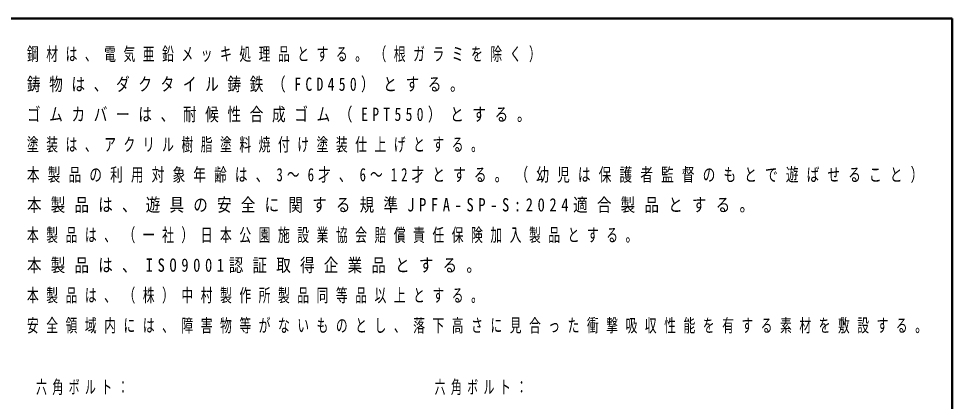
# Model space of a CAD drawing. Units: millimetres at full size; details may follow other scales. Extents: x -19543 to 0, y -2740 to 13350.
# Drawn here: x -6442 to 0, y 10706 to 13350 of the extents above; entities that cross this region are included whole.
import ezdxf

# ---------------------------------------------------------------- set-up
doc = ezdxf.new("R2010")
doc.units = ezdxf.units.MM
doc.layers.add('A3図枠', color=7, linetype='Continuous', lineweight=25)
doc.layers.add('補助', color=2, linetype='Continuous', lineweight=13)
doc.styles.add('ＭＳ ゴシック', font='')
doc.styles.get('ＭＳ ゴシック').set_extended_font_data('MS Gothic')

msp = doc.modelspace()

# ---------------------------------------------------------------- linework, layer by layer
at = {"layer": 'A3図枠', "lineweight": 50}
for p, q in [((0, 13350), (-19250, 13350)), ((0, 0), (0, 13350))]:
    msp.add_line(p, q, dxfattribs=at)

# ---------------------------------------------------------------- texts
at = {"layer": '補助', "char_height": 91.64, "attachment_point": 1, "style": 'ＭＳ ゴシック'}
for s, insert in [('\\T1.64;\\W0.65;鋼材は、電気亜鉛メッキ処理品とする。（根ガラミを除く）', (-6385.414, 13151.667)), ('\\T1.64;\\W0.75;鋳物は、ダクタイル鋳鉄（FCD450）とする。', (-6385.414, 12943.333)), ('\\T1.64;\\W0.75;ゴムカバーは、耐候性合成ゴム（EPT550）とする。', (-6385.414, 12735)), ('\\T1.64;\\W0.65;塗装は、アクリル樹脂塗料焼付け塗装仕上げとする。', (-6385.414, 12526.667)), ('\\T1.64;\\W0.7;本製品の利用対象年齢は、3～6才、6～12才とする。（幼児は保護者監督のもとで遊ばせること）', (-6385.414, 12318.333)), ('\\T1.64;\\W0.8;本製品は、遊具の安全に関する規準JPFA-SP-S:2024適合製品とする。', (-6385.414, 12110)), ('\\T1.64;\\W0.65;本製品は、（一社）日本公園施設業協会賠償責任保険加入製品とする。', (-6385.414, 11901.667)), ('\\T1.64;\\W0.8;本製品は、ISO9001認証取得企業品とする。', (-6385.414, 11693.333)), ('\\T1.64;\\W0.65;本製品は、（株）中村製作所製品同等品以上とする。', (-6385.414, 11485)), ('\\T1.64;\\W0.65;安全領域内には、障害物等がないものとし、落下高さに見合った衝撃吸収性能を有する素材を敷設する。', (-6385.414, 11276.667)), ('\\T1.5;\\W0.6;六角ボルト：', (-6322.43, 10851.328)), ('\\T1.5;\\W0.6;六角ボルト：', (-3572.43, 10851.328))]:
    msp.add_mtext(s, dxfattribs=dict(at, insert=insert))

doc.saveas('drawing.dxf')
